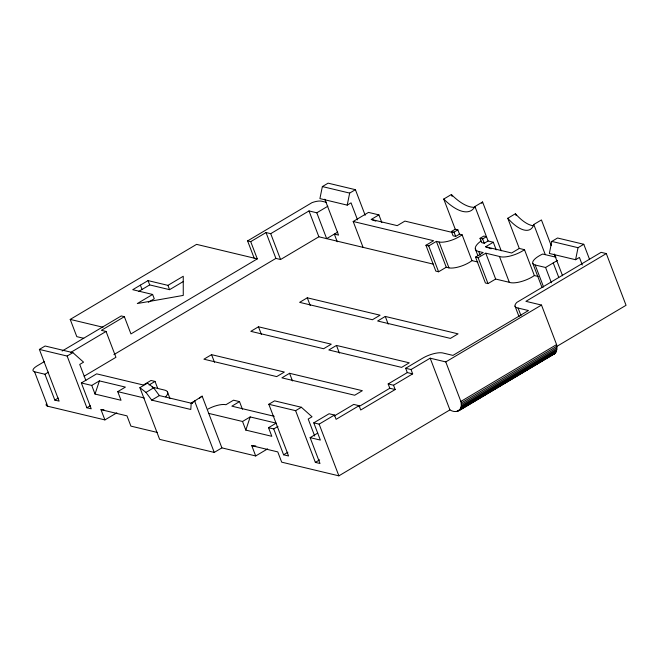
<?xml version="1.0" encoding="UTF-8"?>
<svg xmlns="http://www.w3.org/2000/svg" width="659" height="659" viewBox="0 0 659 659"><rect width="100%" height="100%" fill="white"/><g stroke="black" fill="none" stroke-linecap="round" stroke-linejoin="round"><path stroke-width="0.99" d="M267.603 448.878L255.692 455.954L251.771 445.69L277.768 451.901L281.69 462.165L338.883 475.839L449.924 409.89C457.173 414.437 463.318 409.008 460.872 401.438L445.772 361.915L430.179 358.183L411.035 369.551L405.672 368.274L407.311 372.582L412.674 373.859L411.035 369.551M458.944 410.672L555.356 353.232L556.871 349.138L556.591 344.591L541.492 305.059L525.898 301.336L606.305 253.583L626.05 305.29L556.245 346.749M255.692 455.954L221.894 447.873L202.148 396.158L191.209 403.209L190.789 409.478L151.702 400.128L145.993 392.41L139.897 387.657L147.55 383.11L153.654 387.854L159.363 395.581L192.585 403.522M365.185 215.287L355.407 189.685L328.108 183.161L322.366 186.571L319.912 198.598L347.211 205.13L351.041 202.857L357.54 219.875M347.211 205.13L349.665 193.095L355.407 189.685M589.583 259.448L583.783 244.283L557.547 238.006L551.805 241.416L549.351 253.451L575.587 259.72L579.418 257.447L582.309 265.017M575.587 259.72L578.042 247.693L583.783 244.283M95.028 394.049L99.402 380.886L125.399 387.097L117.739 391.644L121.025 400.268L95.028 394.049L91.741 385.433L81.345 382.945L91.214 408.802L86.881 407.764L67.136 356.049L39.375 349.418L59.121 401.125L54.821 400.104L44.944 374.246L34.548 371.758A9.836 3.377 -20.9 0 1 36.591 366.215L44.524 361.503M245.815 430.096L250.181 416.933L276.187 423.144L268.526 427.691L271.813 436.307L245.815 430.096L242.528 421.48L208.73 413.399M199.52 398.168L202.148 396.158M83.751 338.306L76.798 336.642L70.216 319.409L196.571 244.365L257.29 258.88L250.708 241.647L247.595 240.897L254.176 258.139M152.624 294.458L137.311 303.552L183.26 295.405L183.251 276.261L167.938 285.363L148.044 280.602L132.731 289.696L152.624 294.458L154.272 298.766L148.316 302.3M39.375 349.418L45.117 346.008L72.877 352.639L83.553 362.162L79.723 364.435L85.868 380.515M138.629 291.484L149.692 284.91L169.585 289.672L183.194 281.582M62.16 351.025L121.24 315.941L124.362 316.682L130.943 333.924L257.29 258.88M247.595 240.897L312.053 202.618A11.294 3.88 -20.9 0 1 321.707 201.209L326.436 202.338M124.362 316.682L101.387 330.332L106.066 331.452L115.935 357.302L84.13 376.198M250.708 241.647L266.03 232.545L270.709 233.665L308.997 210.929L316.798 212.791L327.853 206.226M70.719 352.441L106.066 331.452M67.136 356.049L72.877 352.639M44.944 374.246L48.478 372.146M113.916 354.608L275.899 258.402L280.577 259.522L318.865 236.787L433.556 264.201M81.345 382.945L96.659 373.851L143.349 385.013L151.01 380.465L155.03 381.421L157.592 388.126M363.068 247.347L353.191 221.49L368.505 212.396L378.909 214.883L381.833 222.544M54.821 400.104L58.223 398.077M337.729 232.075L326.666 238.649L316.798 212.791M91.741 385.433L99.402 380.886M375.811 221.127L371.248 219.431L378.909 214.883M86.881 407.764L90.283 405.746M477.915 262.043L471.976 260.626L462.099 234.769L459.496 234.151L457.857 229.843L455.254 229.217L443.738 199.051L451.39 194.504A49.12 20.726 59.3 0 0 475.436 207.19M149.074 384.963L155.03 381.421M145.993 392.41L153.654 387.854M211.564 354.649L203.903 359.196L276.698 376.602L284.358 372.055L211.564 354.649L214.488 362.31M258.476 326.79L250.824 331.337L323.61 348.735L331.271 344.187L258.476 326.79L261.401 334.451M307.283 297.802L299.631 302.349L372.417 319.747L380.078 315.2L307.283 297.802L310.208 305.463M46.492 403.605A9.836 3.377 -20.9 0 0 47.712 406.232L104.905 419.907L116.816 412.831M443.738 199.051A49.12 20.726 59.3 0 0 474.933 206.514L482.586 201.967L501.235 250.799M151.702 400.128L159.363 395.581M471.976 260.626A15.701 5.396 -20.9 0 1 448.96 267.883L446.258 267.233L438.597 271.78L435.83 271.121L425.953 245.263L433.614 240.716L353.191 221.49M459.496 234.151L455.674 236.424L453.071 235.798L451.423 231.49L455.254 229.217M425.953 245.263L428.729 245.931L436.382 241.383L439.083 242.026A15.701 5.396 -20.9 0 0 462.099 234.769M451.423 231.49L454.026 232.116L457.857 229.843M191.209 403.209L195.459 400.688M538.197 276.459L534.367 275.544L524.49 249.687L519.292 248.443L507.776 218.277L515.429 213.73A35.611 15.025 59.3 0 0 533.271 225.724M480.024 238.327L483.854 236.054L486.449 236.68L482.619 238.953L480.024 238.327L481.671 242.636L484.266 243.262L488.097 240.988L493.294 242.232L496.219 249.893M491.112 248.814L485.642 246.779L493.294 242.232M534.367 275.544A16.829 5.783 -20.9 0 1 509.333 282.316L495.65 279.045L487.998 283.592L485.395 282.975L475.526 257.117L483.179 252.57L478.656 251.483A20.973 7.208 -20.9 0 1 481.037 240.996M507.776 218.277A35.611 15.025 59.3 0 0 533.774 224.497L541.434 219.941L551.229 245.609M475.526 257.117L478.121 257.735L485.782 253.188L499.456 256.458A16.829 5.783 -20.9 0 0 524.49 249.687M242.438 409.28L239.514 401.619L231.853 406.166L274.251 416.307M289.556 373.291L281.895 377.846L354.69 395.243L362.351 390.696L289.556 373.291L292.481 380.951M336.469 345.431L328.816 349.978L401.611 367.384L409.264 362.829L336.469 345.431L339.393 353.092M385.276 316.444L377.623 320.991L450.418 338.397L458.071 333.849L385.276 316.444L388.2 324.104M519.292 248.443L511.639 252.99L485.642 246.779M268.526 427.691L273.724 428.935L283.601 454.792L288.568 455.979L268.823 404.272L274.564 400.853L301.361 407.262L312.036 416.776L308.214 419.05L314.714 436.077M242.528 421.48L250.181 416.933M139.897 387.657L159.643 439.372L214.241 452.42L221.894 447.873M268.823 404.272L295.611 410.672L301.361 407.262M273.724 428.935L277.983 426.406M556.015 257.224L542.695 254.036A15.346 5.272 -20.9 0 0 535.174 265L545.578 267.48L557.489 260.412M295.611 410.672L315.364 462.387L319.994 463.491L310.125 437.634L320.356 440.08L313.775 422.847L329.088 413.753L334.451 415.03L336.098 419.338L359.073 405.697L360.72 410.005L395.178 389.543L393.53 385.235L388.167 383.95L389.815 388.258L395.178 389.543M405.672 368.274L422.493 358.282A15.668 5.387 -20.9 0 1 442.543 352.911L452.947 355.399L528.485 310.537L518.089 308.05A14.58 5.008 -20.9 0 1 516.87 302.366L601.107 252.339L606.305 253.583M313.775 422.847L319.137 424.132L334.451 415.03M334.27 415.961L353.71 404.412L359.073 405.697M388.167 383.95L407.311 372.582M393.53 385.235L412.674 373.859M358.891 406.628L389.815 388.258M310.125 437.634L317.778 433.087M283.601 454.792L287.851 452.263M445.772 361.915L541.492 305.059M315.364 462.387L319.615 459.858M460.872 401.438L556.591 344.591M461.102 403.069L556.822 346.222M461.193 404.593L556.913 347.738M461.152 405.993L556.871 349.138M460.971 407.254L556.69 350.399M460.657 408.358L556.377 351.511M460.204 409.305L555.932 352.458M457.222 411.29L458.977 410.244M460.732 409.206L467.758 405.03M469.513 403.992L472.149 402.427M473.903 401.38L480.057 397.731M481.811 396.685L488.838 392.517M490.593 391.471L493.229 389.906M494.983 388.868L501.128 385.21M502.891 384.172L509.909 379.996M511.672 378.958L514.3 377.393M516.063 376.347L522.208 372.697M523.963 371.651L530.989 367.483M532.744 366.437L535.38 364.872M537.134 363.826L543.28 360.176M545.042 359.139L552.069 354.962M458.137 411.076L555.356 353.232M554.664 353.825L552.942 354.443M104.905 419.907L100.984 409.643L104.023 409.832M251.771 445.69L255.816 445.937M322.366 186.571L349.665 193.095M551.805 241.416L578.042 247.693M452.898 232.569L404.906 221.094L397.245 225.642L371.248 219.431M70.216 319.409L102.993 327.243M239.514 401.619L233.525 400.194L225.872 404.741L225.09 404.552A14.44 4.959 -20.9 0 0 208.079 409.033M152.163 387.121L164.618 390.095A18.971 6.516 -20.9 0 1 165.73 396.776M117.739 391.644L144.296 397.995M100.984 409.643L126.981 415.862L130.902 426.118L157.46 432.469M554.862 255.115L555.586 257.018M554.26 254.012L562.572 275.767M553.231 262.933L558.717 277.299M533.774 224.497L545.29 254.654M545.578 267.48L551.426 282.802M535.174 265L543.584 287.019M515.429 213.73L516.162 215.633M532.801 263.378L541.945 287.316M499.456 256.458L509.333 282.316M518.089 308.05L521.014 315.71M515 306.106L519.02 316.633M474.933 206.514L488.097 240.988M482.619 238.953L484.266 243.262M485.782 253.188L495.65 279.045M478.656 251.483L480.123 255.313M475.337 249.011L477.899 255.708M478.121 257.735L487.998 283.592M451.39 194.504L452.123 196.423M454.026 232.116L455.674 236.424M439.083 242.026L448.96 267.883M436.382 241.383L446.258 267.233M428.729 245.931L438.597 271.78M430.179 358.183L449.924 409.89M324.829 199.166L338.553 235.106L334.327 234.102L337.251 241.762M308.997 210.929L318.865 236.787M270.709 233.665L280.577 259.522M266.03 232.545L275.899 258.402M319.137 424.132L338.883 475.839M167.938 285.363L169.585 289.672M194.487 400.713L214.241 452.42M148.044 280.602L149.692 284.91M140.383 285.149L142.031 289.466M167.361 391.734L169.923 398.44M34.548 371.758L47.712 406.232M482.586 201.967A49.12 20.726 59.3 0 1 481.737 203.359"/></g></svg>
